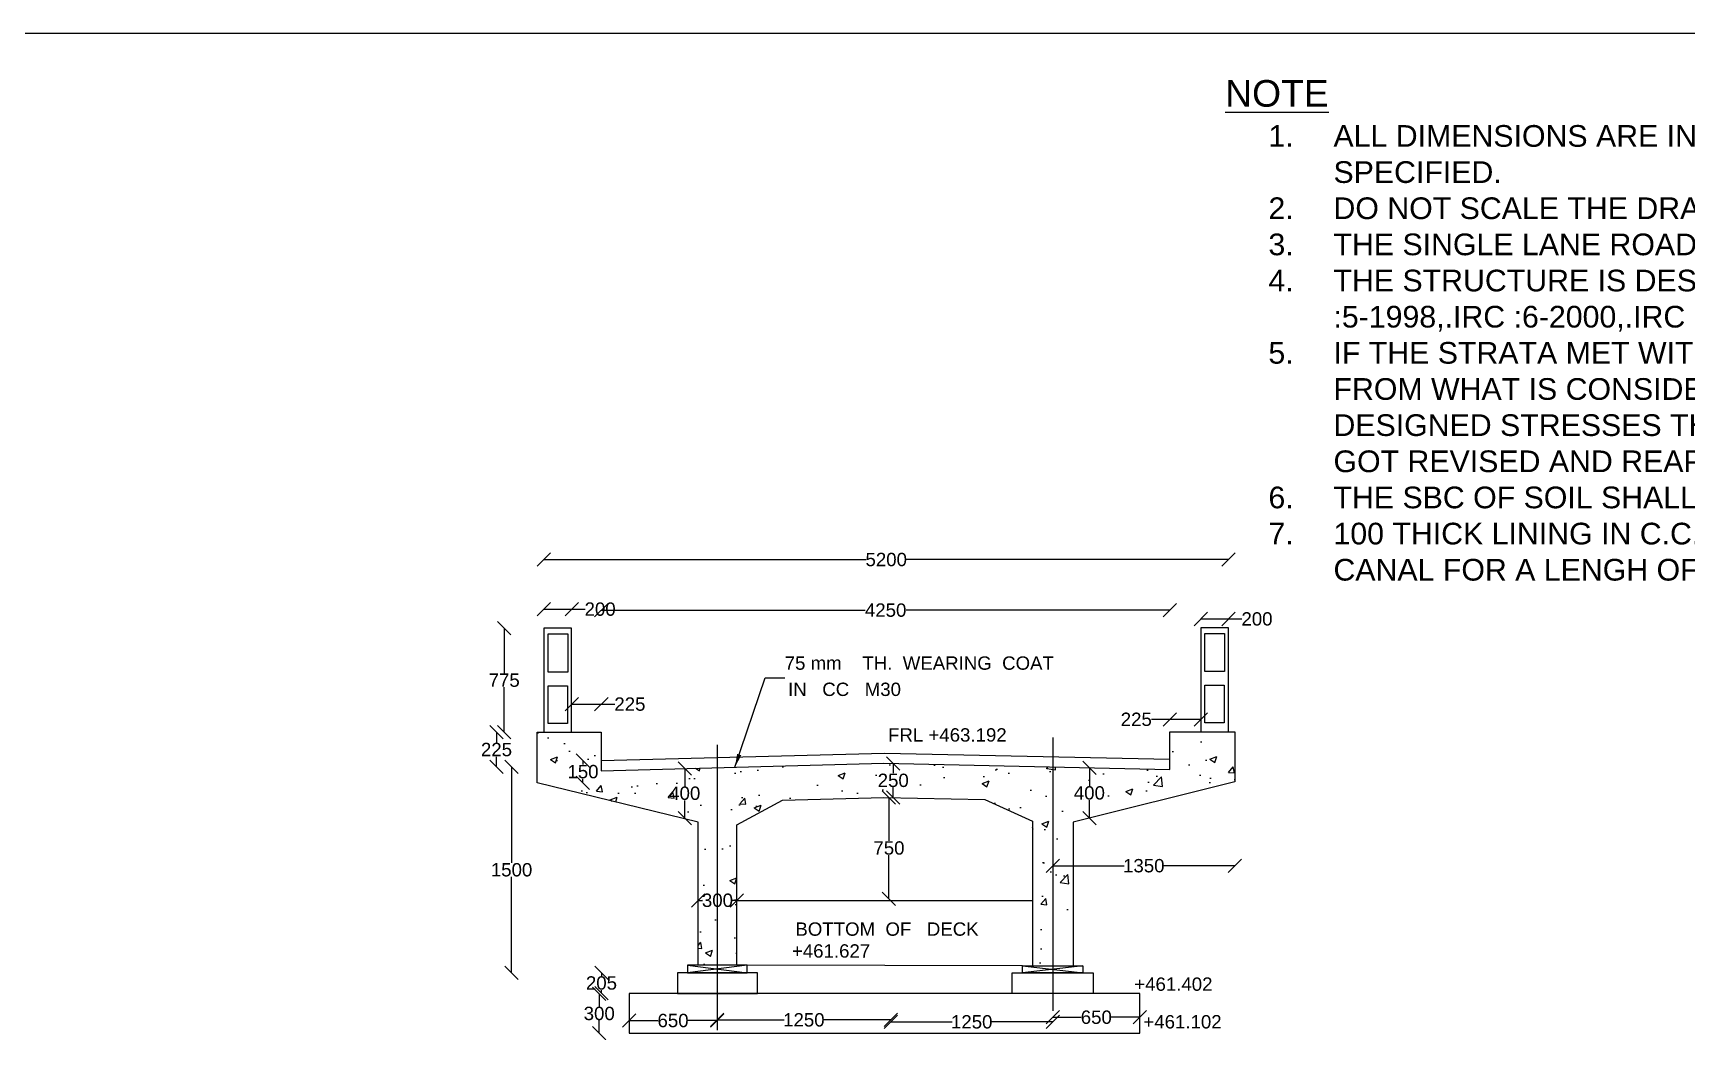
# Model space of a CAD drawing. Header units: inches. Extents: x 27368 to 28778, y 978 to 2016.
# Drawn here: x 27898.7 to 28394.5, y 1716.7 to 2016.1 of the extents above; entities that cross this region are included whole.
import ezdxf

# ---------------------------------------------------------------- set-up
doc = ezdxf.new("R2010")
doc.units = ezdxf.units.IN
doc.header["$MEASUREMENT"] = 0
doc.layers.add('DIMENSION', color=7, linetype='Continuous')
doc.layers.add('TEXT', color=1, linetype='Continuous')
doc.styles.get("Standard").update_dxf_attribs({"font": 'arial.ttf', "height": 4})
doc.dimstyles.get("Standard").update_dxf_attribs({"dimtxt": 4, "dimasz": 4, "dimexe": 0.18, "dimexo": 0.0625, "dimgap": 0.09, "dimtad": 0, "dimtih": 1, "dimtoh": 1, "dimdec": 4, "dimzin": 0, "dimdsep": 46, "dimtxsty": 'Standard', "dimblk": 'OBLIQUE', "dimcen": 0.09, "dimse1": 1, "dimse2": 1, "dimadec": 0, "dimazin": 0, "dimtfac": 1, "dimtdec": 4, "dimtofl": 0, "dimtmove": 0, "dimatfit": 3, "dimfxl": 1, "dimtolj": 1, "dimtzin": 0, "dimarcsym": 0})

# ---------------------------------------------------------------- blocks, each defined once
blk = doc.blocks.new('_Oblique')
at = {"color": 0, "linetype": 'ByBlock', "lineweight": -2}
blk.add_line((-0.5, -0.5), (0.5, 0.5), dxfattribs=at)
blk = doc.blocks.new('*D18')
at = {"color": 0, "lineweight": -2, "transparency": 16777216}
for p, q in [((28051.83, 1843.41), (28060.15, 1843.41)), ((28060.15, 1843.41), (28064.15, 1843.41))]:
    blk.add_line(p, q, dxfattribs=at)
at = {"layer": 'Defpoints', "color": 0, "transparency": 16777216}
for p in [(28060.15, 1843.41), (28051.83, 1837.7), (28060.15, 1837.7)]:
    blk.add_point(p, dxfattribs=at)
at = {"color": 0, "lineweight": -2, "transparency": 16777216, "xscale": 4, "yscale": 4, "zscale": 4, "rotation": 180}
blk.add_blockref('_Oblique', (28051.83, 1843.41), dxfattribs=at)
at = {"color": 0, "lineweight": -2, "transparency": 16777216, "xscale": 4, "yscale": 4, "zscale": 4}
blk.add_blockref('_Oblique', (28060.15, 1843.41), dxfattribs=at)
at = {"color": 0, "transparency": 16777216, "insert": (28068.68, 1843.41), "char_height": 4, "attachment_point": 5}
blk.add_mtext('\\A1;200', dxfattribs=at)
blk = doc.blocks.new('*D19')
at = {"color": 0, "lineweight": -2, "transparency": 16777216}
for p, q in [((28060.15, 1814.94), (28069.04, 1814.94)), ((28069.04, 1814.94), (28073.04, 1814.94))]:
    blk.add_line(p, q, dxfattribs=at)
at = {"layer": 'Defpoints', "color": 0, "transparency": 16777216}
for p in [(28069.04, 1814.94), (28060.15, 1806.52), (28069.04, 1806.52)]:
    blk.add_point(p, dxfattribs=at)
at = {"color": 0, "lineweight": -2, "transparency": 16777216, "xscale": 4, "yscale": 4, "zscale": 4, "rotation": 180}
blk.add_blockref('_Oblique', (28060.15, 1814.94), dxfattribs=at)
at = {"color": 0, "lineweight": -2, "transparency": 16777216, "xscale": 4, "yscale": 4, "zscale": 4}
blk.add_blockref('_Oblique', (28069.04, 1814.94), dxfattribs=at)
at = {"color": 0, "transparency": 16777216, "insert": (28077.6, 1814.94), "char_height": 4, "attachment_point": 5}
blk.add_mtext('\\A1;225', dxfattribs=at)
blk = doc.blocks.new('*D20')
at = {"color": 0, "lineweight": -2, "transparency": 16777216}
for p, q in [((28063.54, 1798.02), (28063.54, 1796.84)), ((28063.54, 1791.39), (28063.54, 1792.57))]:
    blk.add_line(p, q, dxfattribs=at)
at = {"layer": 'Defpoints', "color": 0, "transparency": 16777216}
for p in [(28069.04, 1798.02), (28049.79, 1791.39), (28063.54, 1791.39)]:
    blk.add_point(p, dxfattribs=at)
at = {"color": 0, "lineweight": -2, "transparency": 16777216, "xscale": 4, "yscale": 4, "zscale": 4}
for p, rotation in [((28063.54, 1798.02), 90), ((28063.54, 1791.39), 270)]:
    blk.add_blockref('_Oblique', p, dxfattribs=dict(at, rotation=rotation))
at = {"color": 0, "transparency": 16777216, "insert": (28063.54, 1794.7), "char_height": 4, "attachment_point": 5}
blk.add_mtext('\\A1;150', dxfattribs=at)
blk = doc.blocks.new('*D21')
at = {"color": 0, "lineweight": -2, "transparency": 16777216}
for p, q in [((28094.05, 1795.63), (28094.05, 1790.35)), ((28094.05, 1780.81), (28094.05, 1786.09))]:
    blk.add_line(p, q, dxfattribs=at)
at = {"layer": 'Defpoints', "color": 0, "transparency": 16777216}
for p in [(28093, 1795.63), (28093.12, 1780.81), (28094.05, 1780.81)]:
    blk.add_point(p, dxfattribs=at)
at = {"color": 0, "lineweight": -2, "transparency": 16777216, "xscale": 4, "yscale": 4, "zscale": 4}
for p, rotation in [((28094.05, 1795.63), 90), ((28094.05, 1780.81), 270)]:
    blk.add_blockref('_Oblique', p, dxfattribs=dict(at, rotation=rotation))
at = {"color": 0, "transparency": 16777216, "insert": (28094.05, 1788.22), "char_height": 4, "attachment_point": 5}
blk.add_mtext('\\A1;400', dxfattribs=at)
blk = doc.blocks.new('*D22')
at = {"color": 0, "lineweight": -2, "transparency": 16777216}
for p, q in [((28039.91, 1837.7), (28039.91, 1824.23)), ((28039.91, 1806.52), (28039.91, 1819.99))]:
    blk.add_line(p, q, dxfattribs=at)
at = {"layer": 'Defpoints', "color": 0, "transparency": 16777216}
for p in [(28051.83, 1837.7), (28039.91, 1806.52), (28051.83, 1806.52)]:
    blk.add_point(p, dxfattribs=at)
at = {"color": 0, "lineweight": -2, "transparency": 16777216, "xscale": 4, "yscale": 4, "zscale": 4}
for p, rotation in [((28039.91, 1837.7), 90), ((28039.91, 1806.52), 270)]:
    blk.add_blockref('_Oblique', p, dxfattribs=dict(at, rotation=rotation))
at = {"color": 0, "transparency": 16777216, "insert": (28039.91, 1822.11), "char_height": 4, "attachment_point": 5}
blk.add_mtext('\\A1;775', dxfattribs=at)
blk = doc.blocks.new('*D23')
at = {"color": 0, "lineweight": -2, "transparency": 16777216}
for p, q in [((28037.61, 1806.52), (28037.61, 1803.45)), ((28037.61, 1796.12), (28037.61, 1799.19))]:
    blk.add_line(p, q, dxfattribs=at)
at = {"layer": 'Defpoints', "color": 0, "transparency": 16777216}
for p in [(28049.79, 1806.52), (28037.61, 1796.12), (28049.79, 1796.12)]:
    blk.add_point(p, dxfattribs=at)
at = {"color": 0, "lineweight": -2, "transparency": 16777216, "xscale": 4, "yscale": 4, "zscale": 4}
for p, rotation in [((28037.61, 1806.52), 90), ((28037.61, 1796.12), 270)]:
    blk.add_blockref('_Oblique', p, dxfattribs=dict(at, rotation=rotation))
at = {"color": 0, "transparency": 16777216, "insert": (28037.61, 1801.32), "char_height": 4, "attachment_point": 5}
blk.add_mtext('\\A1;225', dxfattribs=at)
blk = doc.blocks.new('*D24')
at = {"color": 0, "lineweight": -2, "transparency": 16777216}
for p, q in [((28042.13, 1796.12), (28042.13, 1767.41)), ((28042.13, 1734.43), (28042.13, 1763.14))]:
    blk.add_line(p, q, dxfattribs=at)
at = {"layer": 'Defpoints', "color": 0, "transparency": 16777216}
for p in [(28049.79, 1796.12), (28042.13, 1734.43), (28094.91, 1734.43)]:
    blk.add_point(p, dxfattribs=at)
at = {"color": 0, "lineweight": -2, "transparency": 16777216, "xscale": 4, "yscale": 4, "zscale": 4}
for p, rotation in [((28042.13, 1796.12), 90), ((28042.13, 1734.43), 270)]:
    blk.add_blockref('_Oblique', p, dxfattribs=dict(at, rotation=rotation))
at = {"color": 0, "transparency": 16777216, "insert": (28042.13, 1765.28), "char_height": 4, "attachment_point": 5}
blk.add_mtext('\\A1;1500', dxfattribs=at)
blk = doc.blocks.new('*D25')
at = {"color": 0, "lineweight": -2, "transparency": 16777216}
for p, q in [((28098.05, 1756.14), (28099.35, 1756.14)), ((28109.65, 1756.14), (28108.35, 1756.14))]:
    blk.add_line(p, q, dxfattribs=at)
at = {"layer": 'Defpoints', "color": 0, "transparency": 16777216}
for p in [(28098.05, 1756.14), (28109.65, 1756.14), (28109.65, 1756.14)]:
    blk.add_point(p, dxfattribs=at)
at = {"color": 0, "lineweight": -2, "transparency": 16777216, "xscale": 4, "yscale": 4, "zscale": 4, "rotation": 180}
blk.add_blockref('_Oblique', (28098.05, 1756.14), dxfattribs=at)
at = {"color": 0, "lineweight": -2, "transparency": 16777216, "xscale": 4, "yscale": 4, "zscale": 4}
blk.add_blockref('_Oblique', (28109.65, 1756.14), dxfattribs=at)
at = {"color": 0, "transparency": 16777216, "insert": (28103.85, 1756.14), "char_height": 4, "attachment_point": 5}
blk.add_mtext('\\A1;300', dxfattribs=at)
blk = doc.blocks.new('*D26')
at = {"color": 0, "lineweight": -2, "transparency": 16777216}
for p, q in [((28156.55, 1797.19), (28156.55, 1794.21)), ((28156.55, 1786.97), (28156.55, 1789.95))]:
    blk.add_line(p, q, dxfattribs=at)
at = {"layer": 'Defpoints', "color": 0, "transparency": 16777216}
for p in [(28155.7, 1797.19), (28155.49, 1786.97), (28156.55, 1786.97)]:
    blk.add_point(p, dxfattribs=at)
at = {"color": 0, "lineweight": -2, "transparency": 16777216, "xscale": 4, "yscale": 4, "zscale": 4}
for p, rotation in [((28156.55, 1797.19), 90), ((28156.55, 1786.97), 270)]:
    blk.add_blockref('_Oblique', p, dxfattribs=dict(at, rotation=rotation))
at = {"color": 0, "transparency": 16777216, "insert": (28156.55, 1792.08), "char_height": 4, "attachment_point": 5}
blk.add_mtext('\\A1;250', dxfattribs=at)
blk = doc.blocks.new('*D27')
at = {"color": 0, "lineweight": -2, "transparency": 16777216}
for p, q in [((28155.27, 1786.97), (28155.27, 1773.94)), ((28155.27, 1756.64), (28155.27, 1769.67))]:
    blk.add_line(p, q, dxfattribs=at)
at = {"layer": 'Defpoints', "color": 0, "transparency": 16777216}
for p in [(28155.49, 1786.97), (28155.27, 1756.64), (28155.49, 1756.64)]:
    blk.add_point(p, dxfattribs=at)
at = {"color": 0, "lineweight": -2, "transparency": 16777216, "xscale": 4, "yscale": 4, "zscale": 4}
for p, rotation in [((28155.27, 1786.97), 90), ((28155.27, 1756.64), 270)]:
    blk.add_blockref('_Oblique', p, dxfattribs=dict(at, rotation=rotation))
at = {"color": 0, "transparency": 16777216, "insert": (28155.27, 1771.81), "char_height": 4, "attachment_point": 5}
blk.add_mtext('\\A1;750', dxfattribs=at)
blk = doc.blocks.new('*D28')
at = {"color": 0, "lineweight": -2, "transparency": 16777216}
for p, q in [((28069.08, 1734.43), (28069.08, 1733.48)), ((28069.08, 1728.27), (28069.08, 1729.21))]:
    blk.add_line(p, q, dxfattribs=at)
at = {"layer": 'Defpoints', "color": 0, "transparency": 16777216}
for p in [(28091.87, 1734.43), (28069.08, 1728.27), (28091.87, 1728.27)]:
    blk.add_point(p, dxfattribs=at)
at = {"color": 0, "lineweight": -2, "transparency": 16777216, "xscale": 4, "yscale": 4, "zscale": 4}
for p, rotation in [((28069.08, 1734.43), 90), ((28069.08, 1728.27), 270)]:
    blk.add_blockref('_Oblique', p, dxfattribs=dict(at, rotation=rotation))
at = {"color": 0, "transparency": 16777216, "insert": (28069.08, 1731.35), "char_height": 4, "attachment_point": 5}
blk.add_mtext('\\A1;205', dxfattribs=at)
blk = doc.blocks.new('*D29')
at = {"color": 0, "lineweight": -2, "transparency": 16777216}
for p, q in [((28068.41, 1728.09), (28068.41, 1724.35)), ((28068.41, 1716.33), (28068.41, 1720.08))]:
    blk.add_line(p, q, dxfattribs=at)
at = {"layer": 'Defpoints', "color": 0, "transparency": 16777216}
for p in [(28077.35, 1728.09), (28068.41, 1716.33), (28077.35, 1716.33)]:
    blk.add_point(p, dxfattribs=at)
at = {"color": 0, "lineweight": -2, "transparency": 16777216, "xscale": 4, "yscale": 4, "zscale": 4}
for p, rotation in [((28068.41, 1728.09), 90), ((28068.41, 1716.33), 270)]:
    blk.add_blockref('_Oblique', p, dxfattribs=dict(at, rotation=rotation))
at = {"color": 0, "transparency": 16777216, "insert": (28068.41, 1722.21), "char_height": 4, "attachment_point": 5}
blk.add_mtext('\\A1;300', dxfattribs=at)
blk = doc.blocks.new('*D30')
at = {"color": 0, "lineweight": -2, "transparency": 16777216}
for p, q in [((28077.35, 1720.1), (28086.02, 1720.1)), ((28103.72, 1720.1), (28095.05, 1720.1))]:
    blk.add_line(p, q, dxfattribs=at)
at = {"layer": 'Defpoints', "color": 0, "transparency": 16777216}
for p in [(28077.35, 1718.91), (28103.72, 1720.1), (28103.72, 1718.91)]:
    blk.add_point(p, dxfattribs=at)
at = {"color": 0, "lineweight": -2, "transparency": 16777216, "xscale": 4, "yscale": 4, "zscale": 4, "rotation": 180}
blk.add_blockref('_Oblique', (28077.35, 1720.1), dxfattribs=at)
at = {"color": 0, "lineweight": -2, "transparency": 16777216, "xscale": 4, "yscale": 4, "zscale": 4}
blk.add_blockref('_Oblique', (28103.72, 1720.1), dxfattribs=at)
at = {"color": 0, "transparency": 16777216, "insert": (28090.54, 1720.1), "char_height": 4, "attachment_point": 5}
blk.add_mtext('\\A1;650', dxfattribs=at)
blk = doc.blocks.new('*D31')
at = {"color": 0, "lineweight": -2, "transparency": 16777216}
for p, q in [((28103.72, 1720.3), (28123.89, 1720.3)), ((28155.8, 1720.3), (28135.63, 1720.3))]:
    blk.add_line(p, q, dxfattribs=at)
at = {"layer": 'Defpoints', "color": 0, "transparency": 16777216}
for p in [(28155.8, 1728.27), (28103.72, 1720.1), (28155.8, 1720.3)]:
    blk.add_point(p, dxfattribs=at)
at = {"color": 0, "lineweight": -2, "transparency": 16777216, "xscale": 4, "yscale": 4, "zscale": 4, "rotation": 180}
blk.add_blockref('_Oblique', (28103.72, 1720.3), dxfattribs=at)
at = {"color": 0, "lineweight": -2, "transparency": 16777216, "xscale": 4, "yscale": 4, "zscale": 4}
blk.add_blockref('_Oblique', (28155.8, 1720.3), dxfattribs=at)
at = {"color": 0, "transparency": 16777216, "insert": (28129.76, 1720.3), "char_height": 4, "attachment_point": 5}
blk.add_mtext('\\A1;1250', dxfattribs=at)
blk = doc.blocks.new('*D32')
at = {"color": 0, "lineweight": -2, "transparency": 16777216}
for p, q in [((28155.8, 1719.7), (28174.22, 1719.7)), ((28204.37, 1719.7), (28185.95, 1719.7))]:
    blk.add_line(p, q, dxfattribs=at)
at = {"layer": 'Defpoints', "color": 0, "transparency": 16777216}
for p in [(28204.37, 1728.27), (28155.8, 1720.3), (28204.37, 1719.7)]:
    blk.add_point(p, dxfattribs=at)
at = {"color": 0, "lineweight": -2, "transparency": 16777216, "xscale": 4, "yscale": 4, "zscale": 4, "rotation": 180}
blk.add_blockref('_Oblique', (28155.8, 1719.7), dxfattribs=at)
at = {"color": 0, "lineweight": -2, "transparency": 16777216, "xscale": 4, "yscale": 4, "zscale": 4}
blk.add_blockref('_Oblique', (28204.37, 1719.7), dxfattribs=at)
at = {"color": 0, "transparency": 16777216, "insert": (28180.08, 1719.7), "char_height": 4, "attachment_point": 5}
blk.add_mtext('\\A1;1250', dxfattribs=at)
blk = doc.blocks.new('*D33')
at = {"color": 0, "lineweight": -2, "transparency": 16777216}
for p, q in [((28204.37, 1721.09), (28212.92, 1721.09)), ((28230.49, 1721.09), (28221.94, 1721.09))]:
    blk.add_line(p, q, dxfattribs=at)
at = {"layer": 'Defpoints', "color": 0, "transparency": 16777216}
for p in [(28204.37, 1728.27), (28230.49, 1728.27), (28230.49, 1721.09)]:
    blk.add_point(p, dxfattribs=at)
at = {"color": 0, "lineweight": -2, "transparency": 16777216, "xscale": 4, "yscale": 4, "zscale": 4, "rotation": 180}
blk.add_blockref('_Oblique', (28204.37, 1721.09), dxfattribs=at)
at = {"color": 0, "lineweight": -2, "transparency": 16777216, "xscale": 4, "yscale": 4, "zscale": 4}
blk.add_blockref('_Oblique', (28230.49, 1721.09), dxfattribs=at)
at = {"color": 0, "transparency": 16777216, "insert": (28217.43, 1721.09), "char_height": 4, "attachment_point": 5}
blk.add_mtext('\\A1;650', dxfattribs=at)
blk = doc.blocks.new('*D34')
at = {"color": 0, "lineweight": -2, "transparency": 16777216}
for p, q in [((28248.76, 1840.47), (28257.08, 1840.47)), ((28257.08, 1840.47), (28261.08, 1840.47))]:
    blk.add_line(p, q, dxfattribs=at)
at = {"layer": 'Defpoints', "color": 0, "transparency": 16777216}
for p in [(28257.08, 1840.47), (28248.76, 1837.83), (28257.08, 1837.83)]:
    blk.add_point(p, dxfattribs=at)
at = {"color": 0, "lineweight": -2, "transparency": 16777216, "xscale": 4, "yscale": 4, "zscale": 4, "rotation": 180}
blk.add_blockref('_Oblique', (28248.76, 1840.47), dxfattribs=at)
at = {"color": 0, "lineweight": -2, "transparency": 16777216, "xscale": 4, "yscale": 4, "zscale": 4}
blk.add_blockref('_Oblique', (28257.08, 1840.47), dxfattribs=at)
at = {"color": 0, "transparency": 16777216, "insert": (28265.61, 1840.47), "char_height": 4, "attachment_point": 5}
blk.add_mtext('\\A1;200', dxfattribs=at)
blk = doc.blocks.new('*D35')
at = {"color": 0, "lineweight": -2, "transparency": 16777216}
for p, q in [((28239.51, 1810.38), (28233.98, 1810.38)), ((28248.76, 1810.38), (28239.51, 1810.38))]:
    blk.add_line(p, q, dxfattribs=at)
at = {"layer": 'Defpoints', "color": 0, "transparency": 16777216}
for p in [(28248.76, 1810.38), (28239.51, 1806.65), (28248.76, 1806.65)]:
    blk.add_point(p, dxfattribs=at)
at = {"color": 0, "lineweight": -2, "transparency": 16777216, "xscale": 4, "yscale": 4, "zscale": 4, "rotation": 180}
blk.add_blockref('_Oblique', (28239.51, 1810.38), dxfattribs=at)
at = {"color": 0, "lineweight": -2, "transparency": 16777216, "xscale": 4, "yscale": 4, "zscale": 4}
blk.add_blockref('_Oblique', (28248.76, 1810.38), dxfattribs=at)
at = {"color": 0, "transparency": 16777216, "insert": (28229.42, 1810.38), "char_height": 4, "attachment_point": 5}
blk.add_mtext('\\A1;225', dxfattribs=at)
blk = doc.blocks.new('*D36')
at = {"color": 0, "lineweight": -2, "transparency": 16777216}
for p, q in [((28051.83, 1858.27), (28148.4, 1858.27)), ((28257.08, 1858.27), (28160.51, 1858.27))]:
    blk.add_line(p, q, dxfattribs=at)
at = {"layer": 'Defpoints', "color": 0, "transparency": 16777216}
for p in [(28257.08, 1858.27), (28051.83, 1837.7), (28257.08, 1837.7)]:
    blk.add_point(p, dxfattribs=at)
at = {"color": 0, "lineweight": -2, "transparency": 16777216, "xscale": 4, "yscale": 4, "zscale": 4, "rotation": 180}
blk.add_blockref('_Oblique', (28051.83, 1858.27), dxfattribs=at)
at = {"color": 0, "lineweight": -2, "transparency": 16777216, "xscale": 4, "yscale": 4, "zscale": 4}
blk.add_blockref('_Oblique', (28257.08, 1858.27), dxfattribs=at)
at = {"color": 0, "transparency": 16777216, "insert": (28154.45, 1858.27), "char_height": 4, "attachment_point": 5}
blk.add_mtext('\\A1;5200', dxfattribs=at)
blk = doc.blocks.new('*D37')
at = {"color": 0, "lineweight": -2, "transparency": 16777216}
for p, q in [((28069.04, 1843.11), (28148.14, 1843.11)), ((28239.51, 1843.11), (28160.41, 1843.11))]:
    blk.add_line(p, q, dxfattribs=at)
at = {"layer": 'Defpoints', "color": 0, "transparency": 16777216}
for p in [(28239.51, 1843.11), (28069.04, 1806.52), (28239.51, 1806.65)]:
    blk.add_point(p, dxfattribs=at)
at = {"color": 0, "lineweight": -2, "transparency": 16777216, "xscale": 4, "yscale": 4, "zscale": 4, "rotation": 180}
blk.add_blockref('_Oblique', (28069.04, 1843.11), dxfattribs=at)
at = {"color": 0, "lineweight": -2, "transparency": 16777216, "xscale": 4, "yscale": 4, "zscale": 4}
blk.add_blockref('_Oblique', (28239.51, 1843.11), dxfattribs=at)
at = {"color": 0, "transparency": 16777216, "insert": (28154.28, 1843.11), "char_height": 4, "attachment_point": 5}
blk.add_mtext('\\A1;4250', dxfattribs=at)
blk = doc.blocks.new('*D38')
at = {"color": 0, "lineweight": -2, "transparency": 16777216}
for p, q in [((28215.36, 1795.85), (28215.36, 1790.45)), ((28215.36, 1780.79), (28215.36, 1786.19))]:
    blk.add_line(p, q, dxfattribs=at)
at = {"layer": 'Defpoints', "color": 0, "transparency": 16777216}
for p in [(28215.82, 1795.85), (28215.36, 1780.79), (28215.36, 1780.79)]:
    blk.add_point(p, dxfattribs=at)
at = {"color": 0, "lineweight": -2, "transparency": 16777216, "xscale": 4, "yscale": 4, "zscale": 4}
for p, rotation in [((28215.36, 1795.85), 90), ((28215.36, 1780.79), 270)]:
    blk.add_blockref('_Oblique', p, dxfattribs=dict(at, rotation=rotation))
at = {"color": 0, "transparency": 16777216, "insert": (28215.36, 1788.32), "char_height": 4, "attachment_point": 5}
blk.add_mtext('\\A1;400', dxfattribs=at)
blk = doc.blocks.new('*D39')
at = {"color": 0, "lineweight": -2, "transparency": 16777216}
for p, q in [((28204.37, 1766.5), (28225.8, 1766.5)), ((28258.97, 1766.5), (28237.54, 1766.5))]:
    blk.add_line(p, q, dxfattribs=at)
at = {"layer": 'Defpoints', "color": 0, "transparency": 16777216}
for p in [(28258.97, 1791.66), (28204.37, 1766.86), (28258.97, 1766.5)]:
    blk.add_point(p, dxfattribs=at)
at = {"color": 0, "lineweight": -2, "transparency": 16777216, "xscale": 4, "yscale": 4, "zscale": 4, "rotation": 180}
blk.add_blockref('_Oblique', (28204.37, 1766.5), dxfattribs=at)
at = {"color": 0, "lineweight": -2, "transparency": 16777216, "xscale": 4, "yscale": 4, "zscale": 4}
blk.add_blockref('_Oblique', (28258.97, 1766.5), dxfattribs=at)
at = {"color": 0, "transparency": 16777216, "insert": (28231.67, 1766.5), "char_height": 4, "attachment_point": 5}
blk.add_mtext('\\A1;1350', dxfattribs=at)

msp = doc.modelspace()

# ---------------------------------------------------------------- hatches: boundary and pattern name
h = msp.add_hatch()
h.set_pattern_fill('AR-CONC', color=0, scale=5, style=0)
h.set_pattern_definition([(50, (0, 0), (35.86301, -3.137607), [3.75, -41.25]), (355, (0, 0), (-6.937567, 37.609607), [3, -33]), (100.4514, (2.99, -0.26), (28.92547, 34.471977), [3.18701, -35.057106]), (46.1842, (0, 10), (53.36205, -8.27595), [5.625, -61.875]), (96.6356, (4.447, 9.31), (46.733135, 48.70589), [4.78051, -52.58565]), (351.1842, (0, 10), (46.7331, 48.70593), [4.5, -49.5]), (21, (5, 7.5), (29.845353, -20.130945), [3.75, -41.25]), (326, (5, 7.5), (12.165767, 36.2575), [3, -33]), (71.4514, (7.487, 5.822), (42.01113, 16.126525), [3.18701, -35.057106]), (37.5, (0, 0), (0.607993, 16.6446927), [0, -32.6, 0, -33.5, 0, -33.125]), (7.5, (0, 0), (13.153477, 19.720586), [0, -19.1, 0, -31.85, 0, -12.625]), (327.5, (-11.15, 0), (26.691122, -1.1277436), [0, -12.5, 0, -39, 0, -51.75]), (317.5, (-16.15, 0), (29.159308, 5.00525), [0, -16.25, 0, -25.9, 0, -36.75])])
h.paths.add_polyline_path([(28545.31499, 1822.53908), (28476.58186, 1507.2738), (28545.31499, 1507.2738)])
h.paths.add_polyline_path([(28569.52146, 1507.2738), (28656.15296, 1507.2738), (28569.52146, 1822.53908)])
h.paths.add_polyline_path([(28545.31499, 1507.2738), (28569.52146, 1507.2738), (28569.52146, 1822.53908), (28545.31499, 1822.53908)])
h.paths.add_polyline_path([(28260.91318, 1990.13398), (28675.60076, 1990.13398), (28675.60076, 1848.77893), (28260.91318, 1848.77893)], flags=9)
h = msp.add_hatch()
h.set_pattern_fill('AR-CONC', color=0, scale=3, style=0)
h.set_pattern_definition([(50, (21925.801, 883.06), (21.517805, -1.882564), [2.25, -24.75]), (355, (21925.801, 883.06), (-4.16254, 22.565764), [1.8, -19.8]), (100.4514, (21927.594, 882.903), (17.35528, 20.683186), [1.912206, -21.03426]), (46.1842, (21925.8, 889.06), (32.01723, -4.96557), [3.375, -37.125]), (96.6356, (21928.47, 888.646), (28.03988, 29.22354), [2.86831, -31.55139]), (351.1842, (21925.8, 889.06), (28.03986, 29.22356), [2.7, -29.7]), (21, (21928.801, 887.56), (17.90721, -12.078567), [2.25, -24.75]), (326, (21928.801, 887.56), (7.29946, 21.7545), [1.8, -19.8]), (71.4514, (21930.293, 886.553), (25.20668, 9.675915), [1.912206, -21.03426]), (37.5, (21925.801, 883.06), (0.364796, 9.986816), [0, -19.56, 0, -20.1, 0, -19.875]), (7.5, (21925.801, 883.06), (7.892086, 11.832351), [0, -11.46, 0, -19.11, 0, -7.575]), (327.5, (21919.111, 883.06), (16.014673, -0.676646), [0, -7.5, 0, -23.4, 0, -31.05]), (317.5, (21916.111, 883.06), (17.495585, 3.00315), [0, -9.75, 0, -15.54, 0, -22.05])])
h.paths.add_polyline_path([(28204.36951, 1736.52183), (28210.47319, 1736.52183), (28210.47319, 1779.57517), (28258.97309, 1791.65955), (28258.97309, 1806.64572), (28239.5145, 1806.64572), (28239.5145, 1795.324), (28204.36951, 1796.10755)])
h.paths.add_polyline_path([(28204.36951, 1796.10755), (28153.76964, 1797.23566), (28103.72191, 1795.91172), (28103.72191, 1736.68951), (28109.65044, 1736.68951), (28109.65044, 1778.74766), (28123.33759, 1786.18968), (28153.68838, 1787.00873), (28184.04326, 1786.38397), (28198.35243, 1779.89346), (28198.35243, 1736.52183), (28204.36951, 1736.52183)])
h.paths.add_polyline_path([(28069.04008, 1794.99426), (28069.04008, 1806.51643), (28049.78853, 1806.51643), (28049.78853, 1791.38654), (28098.0479, 1779.60664), (28098.0479, 1736.68951), (28103.72191, 1736.68951), (28103.72191, 1795.91172)])

# ---------------------------------------------------------------- linework, layer by layer
at = {"color": 0}
for points in [[(28777.97313, 978.26675), (27367.73378, 978.26675), (27367.73378, 2016.0885), (28777.97313, 2016.0885)], [(28051.82549, 1806.51643), (28060.14528, 1806.51643), (28060.14528, 1837.70197), (28051.82549, 1837.70197)], [(28053.05302, 1836.02739), (28058.9585, 1836.02739), (28058.9585, 1824.55358), (28053.05302, 1824.55358)], [(28248.75677, 1806.64572), (28257.07656, 1806.64572), (28257.07656, 1837.83126), (28248.75677, 1837.83126)], [(28249.98431, 1836.15667), (28255.88978, 1836.15667), (28255.88978, 1824.68287), (28249.98431, 1824.68287)], [(28053.08229, 1820.46329), (28058.86785, 1820.46329), (28058.86785, 1809.16923), (28053.08229, 1809.16923)], [(28250.01357, 1820.59258), (28255.79914, 1820.59258), (28255.79914, 1809.29852), (28250.01357, 1809.29852)], [(28094.9101, 1734.42682), (28112.79601, 1734.42682), (28112.79601, 1736.68951), (28094.9101, 1736.68951)], [(28213.39608, 1734.4347), (28195.31497, 1734.4347), (28195.31497, 1736.52183), (28213.39608, 1736.52183)], [(28091.86552, 1728.2657), (28115.88668, 1728.2657), (28115.88668, 1734.42682), (28091.86552, 1734.42682)], [(28216.51987, 1728.2657), (28192.19655, 1728.2657), (28192.19655, 1734.4347), (28216.51987, 1734.4347)], [(28077.3521, 1716.33248), (28230.49234, 1716.33248), (28230.49234, 1728.2657), (28077.3521, 1728.2657)]]:
    msp.add_lwpolyline(points, close=True, dxfattribs=at)
for points in [[(28098.0479, 1736.68951), (28098.0479, 1779.60664), (28049.78853, 1791.38654), (28049.78853, 1806.51643), (28069.04008, 1806.51643), (28069.04008, 1794.99426), (28153.76964, 1797.23566), (28239.5145, 1795.324), (28239.5145, 1806.64572), (28258.97309, 1806.64572), (28258.97309, 1791.65955), (28210.47319, 1779.57517), (28210.47319, 1736.52183)], [(28204.36951, 1804.97957), (28204.36951, 1723.0274)], [(28069.04008, 1798.02104), (28153.89639, 1800.24108), (28239.5145, 1798.43559)], [(28103.72191, 1802.78966), (28103.72191, 1717.18628)], [(28109.65044, 1736.68951), (28109.65044, 1778.74766), (28123.33759, 1786.18968), (28153.68838, 1787.00873), (28184.04326, 1786.38397), (28198.35243, 1779.89346), (28198.35243, 1736.52183)], [(28109.56134, 1756.04604), (28198.25334, 1756.04604)], [(28094.9101, 1736.68951), (28112.79601, 1734.42682)], [(28112.80061, 1736.6895), (28094.9101, 1734.42682)], [(28195.31497, 1736.52183), (28112.79601, 1736.68951)], [(28213.39608, 1736.52183), (28195.31497, 1734.4347)], [(28195.31921, 1736.52182), (28213.39608, 1734.4347)]]:
    msp.add_lwpolyline(points, dxfattribs=at)

# ---------------------------------------------------------------- texts
msp.add_text('%%UNOTE', height=8, dxfattribs=at).set_placement((28256.06727, 1994.01326))
at = {"layer": 'DIMENSION', "color": 0, "insert": (28262.53818, 1988.50898), "char_height": 6.5, "attachment_point": 1}
msp.add_mtext_dynamic_manual_height_columns('\\pi-19.5,l26,t26;1.^IALL DIMENSIONS ARE IN MILLIMETRES AND LEVELS IN METRES UNLESS OTHERWISE SPECIFIED.\\P2.^IDO NOT SCALE THE DRAWING FIGURED DIMENSIONS ONLY ARE TO BE CONSIDERED.\\P3.^ITHE SINGLE LANE ROAD BRIDGE IS DESIGNED FOR A CARRIGEWAY WIDTH 4.250 m.\\P4.^ITHE STRUCTURE IS DESIGNED ACCORDING TO THE FOLLOWING IRC AND IS CODES.IRC :5-1998,.IRC :6-2000,.IRC : 21-2000,.IRC :78-2000,.IRC :86-2000,.IS:456-2000  IS -383.\\P5.^IIF THE STRATA MET WITH AT FOUNDATION LEVEL DURING EXECUTION IS DIFFERENT FROM WHAT IS CONSIDERED IN THE DESIGN AND IS NOT CAPABLE OF TAKING THE DESIGNED STRESSES THE SECTION MAY BE CHANGED SUITABLY AND THE DESIGN IS GOT REVISED AND REAPPROVED.\\P6.^ITHE SBC OF SOIL SHALL BE 350 KN/m2\\P7.^I100 THICK LINING IN C.C. M15 GRADE SHALL BE PROVIDED  FOR BED & SIDES OF THE CANAL FOR A LENGH OF 30.0 M ON EITHER SIDE.', width=424.4854133, gutter_width=0, heights=[1545.22871], dxfattribs=at)
at = {"layer": 'TEXT', "color": 0}
for s, p in [('75 mm    TH.  WEARING  COAT', (28124.00983, 1825.25437)), ('IN   CC   M30', (28125.03506, 1817.39245)), ('FRL +463.192', (28155.00166, 1803.72777)), ('BOTTOM  OF   DECK', (28127.21811, 1745.52709)), ('+461.627', (28126.18185, 1738.9716)), ('+461.402', (28228.80352, 1729.02288)), ('+461.102', (28231.55087, 1717.74121))]:
    msp.add_text(s, height=4, dxfattribs=at).set_placement(p)

# ---------------------------------------------------------------- dimensions: what is measured, and where the dimension line sits
at = {"color": 0}
for base, p1, p2, text, picture, middle in [((28257.07656, 1858.27496), (28051.82549, 1837.70197), (28257.07656, 1837.70197), '5200', '*D36', (28154.45102, 1858.27496)), ((28060.14528, 1843.41034), (28051.82549, 1837.70197), (28060.14528, 1837.70197), '200', '*D18', (28068.68139, 1843.41034)), ((28239.5145, 1843.10991), (28069.04008, 1806.51643), (28239.5145, 1806.64572), '4250', '*D37', (28154.27729, 1843.10991)), ((28257.07656, 1840.4672), (28248.75677, 1837.83126), (28257.07656, 1837.83126), '200', '*D34', (28265.61267, 1840.4672)), ((28069.04008, 1814.93768), (28060.14528, 1806.51643), (28069.04008, 1806.51643), '225', '*D19', (28077.59802, 1814.93768)), ((28258.97309, 1766.4954), (28204.36951, 1766.85577), (28258.97309, 1791.65955), '1350', '*D39', (28231.6713, 1766.4954)), ((28109.65044, 1756.14275), (28098.0479, 1756.14275), (28109.65044, 1756.14275), '300', '*D25', (28103.84917, 1756.14275)), ((28155.79925, 1720.29661), (28103.72191, 1720.09686), (28155.79925, 1728.2657), '1250', '*D31', (28129.76058, 1720.29661)), ((28204.36951, 1719.6981), (28155.79925, 1720.29661), (28204.36951, 1728.2657), '1250', '*D32', (28180.08438, 1719.6981)), ((28230.49234, 1721.08864), (28204.36951, 1728.2657), (28230.49234, 1728.2657), '650', '*D33', (28217.43092, 1721.08864)), ((28103.72191, 1720.09686), (28077.3521, 1718.90966), (28103.72191, 1718.90966), '650', '*D30', (28090.53701, 1720.09686))]:
    dim = msp.add_linear_dim(base=base, p1=p1, p2=p2, text=text, dimstyle='Standard', dxfattribs=at)
    dim.commit()
    dim.dimension.update_dxf_attribs({"geometry": picture, "text_midpoint": middle})
for base, p1, p2, text, picture, middle in [((28039.91471, 1806.51643), (28051.82549, 1837.70197), (28051.82549, 1806.51643), '775', '*D22', (28039.91471, 1822.1092)), ((28037.61302, 1796.12479), (28049.78853, 1806.51643), (28049.78853, 1796.12479), '225', '*D23', (28037.61302, 1801.32061)), ((28063.5418, 1791.38654), (28069.04008, 1798.02104), (28049.78853, 1791.38654), '150', '*D20', (28063.5418, 1794.70379)), ((28042.12844, 1734.42682), (28049.78853, 1796.12479), (28094.9101, 1734.42682), '1500', '*D24', (28042.12844, 1765.27581)), ((28094.04594, 1780.8105), (28092.99663, 1795.628), (28093.11596, 1780.8105), '400', '*D21', (28094.04594, 1788.21925)), ((28156.54851, 1786.97171), (28155.69744, 1797.19268), (28155.48707, 1786.97171), '250', '*D26', (28156.54851, 1792.0822)), ((28215.35731, 1780.79211), (28215.82436, 1795.85217), (28215.35731, 1780.79211), '400', '*D38', (28215.35731, 1788.32214)), ((28155.26966, 1756.64055), (28155.48707, 1786.97171), (28155.48707, 1756.64055), '750', '*D27', (28155.26966, 1771.80613)), ((28069.07678, 1728.2657), (28091.86552, 1734.42682), (28091.86552, 1728.2657), '205', '*D28', (28069.07678, 1731.34626)), ((28068.40874, 1716.33248), (28077.3521, 1728.0918), (28077.3521, 1716.33248), '300', '*D29', (28068.40874, 1722.21214))]:
    dim = msp.add_linear_dim(base=base, p1=p1, p2=p2, angle=90, text=text, dimstyle='Standard', dxfattribs=at)
    dim.commit()
    dim.dimension.update_dxf_attribs({"geometry": picture, "text_midpoint": middle})
dim = msp.add_linear_dim(base=(28248.75677, 1810.38166), p1=(28239.5145, 1806.64572), p2=(28248.75677, 1806.64572), text='225', dimstyle='Standard', dxfattribs=at)
dim.commit()
dim.dimension.update_dxf_attribs({"geometry": '*D35', "text_midpoint": (28229.4245, 1810.38166), "dimtype": 160})

# ---------------------------------------------------------------- leaders
msp.add_leader([(28109.09758, 1796.05392), (28118.20315, 1822.82538), (28124.00983, 1822.82538)], dimstyle='Standard', override={"dimgap": 0.09, "dimtad": 0}, dxfattribs=at)

doc.saveas('drawing.dxf')
